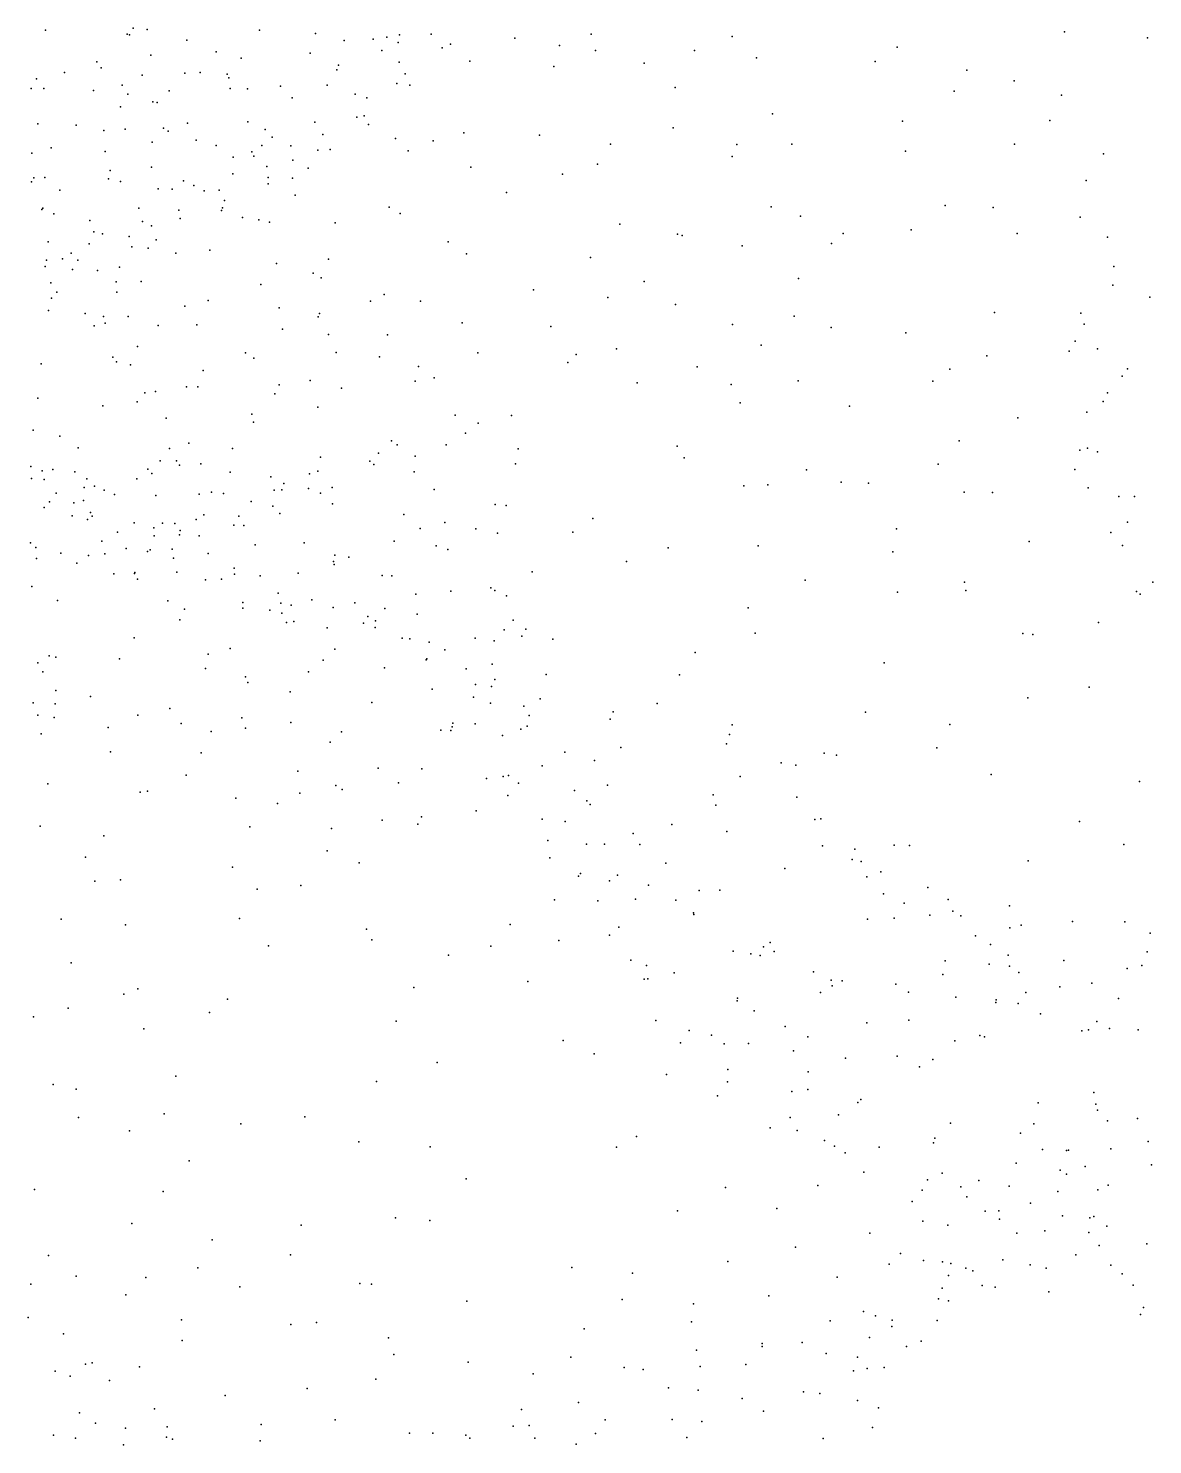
# Model space of a CAD drawing. Header units: metres. Extents: x -24.3 to 24.3, y -27.7 to 27.7.
# Drawn here: x 13.12 to 18.57, y -20.7 to -13.84 of the extents above; entities that cross this region are included whole.
import ezdxf

# ---------------------------------------------------------------- set-up
doc = ezdxf.new("R2010")
doc.units = ezdxf.units.M

msp = doc.modelspace()

# ---------------------------------------------------------------- linework, layer by layer
for p in [(13.2054, -13.8437, -0.3978), (13.6021, -13.8634, -0.0702), (13.6307, -13.8354, 4.7594), (13.6977, -13.8414, 11.3792), (14.2433, -13.8444, 5.1391), (14.5146, -13.8597, 10.6497), (14.9225, -13.8664, 10.0481), (15.0756, -13.8641, 9.7863), (15.8507, -13.8639, 4.3101), (18.1461, -13.8518, 3.7731), (13.6128, -13.8674, 7.2827), (13.8911, -13.8928, 4.9903), (14.6538, -13.8943, 10.4651), (14.7935, -13.8877, 10.2341), (14.8602, -13.8777, 8.2085), (14.9157, -13.9034, 5.0848), (15.1293, -13.9296, 8.8287), (15.1694, -13.9129, 9.5354), (15.4818, -13.8824, -15.428), (15.6969, -13.9182, -15.1176), (16.5346, -13.8743, 3.7847), (17.3347, -13.9264, -13.5005), (18.548, -13.8807, 3.8102), (13.4546, -13.9972, 11.3718), (13.7155, -13.9654, 11.1912), (14.0331, -13.9499, -17.8537), (14.1548, -13.9797, 10.7927), (14.488, -13.956, 7.9952), (14.8369, -13.9428, -16.6265), (14.9208, -13.9992, 8.4841), (15.2631, -13.9949, -15.8489), (15.8718, -13.9429, -14.8609), (16.1077, -14.004, -14.5591), (16.3514, -13.9432, -14.3163), (16.6534, -13.9783, -14.034), (17.2284, -13.9958, 3.7278), (13.2982, -14.0498, 7.1883), (13.4751, -14.0267, -18.1611), (13.675, -14.0629, -0.371), (13.8803, -14.0525, 1.3163), (13.9547, -14.049, 0.0381), (14.0859, -14.057, 0.3316), (14.6188, -14.0366, 10.2815), (14.6259, -14.0134, -16.9776), (14.9488, -14.0559, -16.3379), (15.6695, -14.0202, 4.5103), (17.6734, -14.0386, 3.7717), (13.1354, -14.1278, 11.3305), (13.1621, -14.0798, 4.134), (13.1968, -14.1275, 2.3297), (13.4381, -14.1368, 11.1916), (13.5773, -14.111, 7.468), (13.8046, -14.1378, 7.6691), (14.0937, -14.0756, 7.805), (14.1006, -14.1265, 1.033), (14.1843, -14.1281, 10.5824), (14.3453, -14.1163, -17.3329), (14.5716, -14.1109, 8.2735), (14.9082, -14.1029, 8.8393), (14.9718, -14.1102, 9.3313), (16.2592, -14.1224, 3.9943), (17.6119, -14.1405, -13.1092), (17.9026, -14.0894, -12.868), (13.6044, -14.1538, 11.0245), (13.7258, -14.1909, 4.8919), (13.7476, -14.1948, -17.9169), (14.4021, -14.1727, 10.3898), (14.707, -14.1553, 8.5106), (14.7638, -14.1726, 9.7724), (18.131, -14.1592, -12.6285), (13.5693, -14.2154, -0.6451), (14.7151, -14.2663, -16.7275), (14.7505, -14.2598, 9.049), (16.7308, -14.2505, 3.831), (13.1679, -14.2983, 7.2896), (13.3545, -14.3046, 7.465), (13.4876, -14.3303, -17.9983), (13.591, -14.3239, 10.7992), (13.778, -14.3192, 10.6716), (13.7996, -14.3342, 7.8264), (13.8937, -14.2946, -0.3586), (14.186, -14.288, 5.1576), (14.2709, -14.3257, 0.7237), (14.5118, -14.291, 10.0394), (14.7711, -14.3009, 9.4164), (15.2335, -14.3414, 4.8762), (16.2485, -14.3182, -14.3882), (17.3612, -14.2846, -13.2543), (18.075, -14.2816, 3.8527), (13.2329, -14.4147, 4.1263), (13.7227, -14.3874, 1.6969), (13.9359, -14.3775, -17.6362), (14.0329, -14.4035, 8.1619), (14.2549, -14.4036, -17.2982), (14.3037, -14.3631, 8.4071), (14.3951, -14.4055, 9.8774), (14.5506, -14.3502, 8.6734), (14.9026, -14.3697, -16.3059), (15.0859, -14.381, -16.0178), (15.6008, -14.3531, 4.5771), (15.9454, -14.3969, -14.7328), (16.5568, -14.3984, -14.0366), (16.8238, -14.3974, -13.7421), (17.9035, -14.3963, -12.6594), (13.1385, -14.4411, 2.7365), (13.4942, -14.4326, 2.0352), (14.1152, -14.46, 1.2351), (14.2056, -14.4336, 10.1132), (14.2164, -14.4546, 0.006), (14.4053, -14.4738, 9.6271), (14.5259, -14.4265, 9.1357), (14.5858, -14.4226, 9.4544), (14.9636, -14.4288, 5.0304), (16.5352, -14.4565, 3.966), (17.3753, -14.4301, 3.8913), (18.3354, -14.4439, -12.3386), (13.5197, -14.5252, 10.5349), (13.72, -14.5087, 10.4032), (14.1145, -14.5412, 8.5034), (14.2786, -14.5052, 8.6628), (14.4789, -14.5127, 5.1259), (15.2684, -14.5088, -15.6943), (15.7118, -14.5416, -15.0322), (15.882, -14.4939, 4.3553), (13.1382, -14.5796, 10.6821), (13.149, -14.5599, 3.6993), (13.202, -14.5578, -18.0322), (13.2749, -14.6203, 7.6974), (13.511, -14.5647, 7.8371), (13.5698, -14.5776, 4.6217), (13.7513, -14.6126, -0.8257), (13.8201, -14.6146, 4.8649), (13.8741, -14.5752, 8.2821), (13.9252, -14.5968, 10.0486), (14.0468, -14.6201, 9.7564), (14.2845, -14.5592, 9.0257), (14.2845, -14.589, 9.2988), (14.4038, -14.5609, -17.015), (18.2506, -14.5732, 3.8978), (13.9753, -14.6224, -0.5882), (14.0733, -14.6704, 8.8855), (14.4159, -14.6434, 0.3473), (15.4414, -14.6308, 4.688), (13.1882, -14.7139, 3.3397), (13.1933, -14.7071, 2.9931), (13.2466, -14.7347, 10.3337), (13.6574, -14.7076, 10.0641), (13.8515, -14.7167, 1.7088), (13.8582, -14.7566, 9.5973), (14.0589, -14.7189, -17.3123), (14.063, -14.7047, 9.1431), (14.1608, -14.753, 1.3614), (14.8725, -14.703, -16.2481), (14.9245, -14.733, 4.9885), (16.724, -14.701, 4.0545), (16.8668, -14.7466, -13.4844), (17.568, -14.6935, -12.79), (17.8, -14.7045, -12.555), (18.2223, -14.7506, -12.2289), (13.4207, -14.7662, 10.1431), (13.4399, -14.8219, 2.4225), (13.6764, -14.7714, 1.98), (13.7192, -14.793, 8.5584), (14.2393, -14.763, -0.3144), (14.2913, -14.7754, 5.0488), (14.6092, -14.7779, 5.0558), (15.9899, -14.7853, 4.299), (17.4028, -14.8122, 4.0967), (13.2183, -14.8708, 10.0902), (13.4169, -14.8805, 9.922), (13.4824, -14.8318, 4.3683), (13.6114, -14.8441, 9.756), (13.6235, -14.8938, -17.5903), (13.7418, -14.8606, 8.8462), (15.1581, -14.8699, -15.7446), (16.2703, -14.8328, 4.2097), (16.2918, -14.8388, -14.0999), (16.5833, -14.8889, -13.7305), (17.0164, -14.8786, 4.1215), (17.0723, -14.8306, -13.2028), (17.9163, -14.8292, 4.0778), (18.3552, -14.8481, 3.9445), (13.2104, -14.9589, 8.1902), (13.2884, -14.952, 3.6951), (13.3304, -14.9253, -17.7635), (13.3616, -14.9592, 8.4276), (13.7036, -14.9016, 9.2182), (13.8379, -14.9246, -0.9618), (14.0025, -14.91, 4.8721), (14.5782, -14.9541, 0.1934), (15.2468, -14.928, 4.8187), (15.8487, -14.9469, -14.6828), (13.2038, -14.9896, 9.8721), (13.337, -15.0049, 9.6495), (13.4571, -15.0097, 9.2943), (13.5641, -14.9938, 9.0531), (14.325, -14.9755, -16.8756), (14.5037, -15.0223, -0.1165), (18.3854, -14.9893, -12.0148), (13.2311, -15.0693, -1.6082), (13.5486, -15.0635, -1.382), (13.6687, -15.0632, 4.536), (14.2499, -15.0765, 4.9586), (14.5424, -15.0442, 1.0579), (16.1076, -15.0631, -14.1938), (16.8572, -15.0473, -13.312), (18.3802, -15.0796, -7.6164), (13.2354, -15.1437, 9.1497), (13.2598, -15.1141, 8.776), (13.5508, -15.1142, 2.528), (13.9935, -15.1551, -17.0966), (14.7808, -15.1574, 0.5776), (14.8469, -15.1259, -16.0827), (15.0242, -15.1571, -15.7916), (15.5715, -15.1032, 4.5745), (15.9323, -15.1396, 4.371), (18.5606, -15.1389, -6.9549), (13.2199, -15.2029, -17.6025), (13.3976, -15.2183, 3.4416), (13.4873, -15.2323, -17.4144), (13.6065, -15.2319, 4.2755), (13.8817, -15.1815, 2.0219), (14.3386, -15.1903, -0.5816), (14.5272, -15.2333, 4.9033), (14.5343, -15.2176, -16.4542), (16.2607, -15.1733, -13.8282), (16.8354, -15.2301, 4.2853), (17.807, -15.2126, -12.3266), (18.2257, -15.2158, 4.2648), (13.4411, -15.2771, -1.5603), (13.4952, -15.2645, 2.9094), (13.7523, -15.2758, 2.2745), (13.9399, -15.2729, 4.6746), (14.3543, -15.294, 1.5143), (15.2262, -15.2625, -15.3907), (15.6558, -15.2802, -14.6696), (16.5369, -15.2713, 4.3145), (17.0154, -15.286, -12.9802), (18.241, -15.2686, -8.0292), (14.5783, -15.3198, 1.249), (14.8633, -15.3217, 0.2893), (16.6755, -15.3704, -13.2314), (17.3772, -15.3106, -12.6315), (18.198, -15.3521, -11.9707), (13.5317, -15.4292, 3.7367), (13.651, -15.3783, -17.1828), (14.1754, -15.4075, 1.8551), (14.2155, -15.4342, -16.6619), (14.6147, -15.407, -16.2173), (14.8245, -15.4275, 1.0506), (15.3024, -15.4076, -15.1414), (15.7786, -15.4167, -14.2951), (15.9748, -15.389, -14.0409), (17.7695, -15.4222, 4.4921), (18.1686, -15.4009, -7.6746), (18.3056, -15.3886, -8.4304), (13.1837, -15.4622, -1.817), (13.5497, -15.4513, 3.2304), (13.6175, -15.4672, 4.0266), (13.9706, -15.4943, -16.8447), (15.0146, -15.4743, 0.5898), (15.7373, -15.4548, 4.4851), (16.3654, -15.4763, -13.4054), (17.59, -15.4876, -12.3888), (18.4519, -15.4857, -11.7438), (13.8886, -15.5729, 2.4396), (13.9441, -15.5725, -1.2792), (14.3381, -15.564, -16.4036), (14.4883, -15.542, 4.7345), (14.6404, -15.5793, -0.5022), (14.9971, -15.5448, 0.1071), (15.0897, -15.53, -15.369), (16.0742, -15.5542, -13.5559), (16.5294, -15.5616, 4.3961), (16.855, -15.5439, 4.4397), (17.5071, -15.5457, 4.5655), (18.4259, -15.5218, -8.7035), (13.1688, -15.6287, -17.2321), (13.6499, -15.6462, 3.5419), (13.6865, -15.6018, -16.9763), (13.7382, -15.5964, 2.7675), (14.3174, -15.6075, -0.9372), (16.5742, -15.6509, -12.9932), (18.3329, -15.6439, -7.2928), (18.355, -15.6029, 4.415), (13.4836, -15.6659, -1.6922), (14.2066, -15.7049, 4.5543), (14.5263, -15.672, 1.6794), (15.1913, -15.711, -14.764), (15.4656, -15.7127, -14.0709), (17.1035, -15.6663, -12.6698), (18.2539, -15.6954, -8.4405), (13.1457, -15.7828, -13.3047), (13.7912, -15.7243, 4.1035), (14.2132, -15.745, 2.1394), (15.3036, -15.7491, 4.5277), (17.9196, -15.7239, -12.0405), (13.2742, -15.8124, -13.6101), (13.9002, -15.8455, 2.8195), (14.883, -15.834, 1.4089), (14.9112, -15.8539, -15.1121), (15.1487, -15.8536, -14.0024), (15.2412, -15.7971, 0.6425), (17.636, -15.8345, 4.7762), (13.3636, -15.8681, -12.9827), (13.8072, -15.8726, 3.7498), (14.1127, -15.8725, 4.2856), (14.5389, -15.9135, -0.8762), (14.8202, -15.8941, 4.5361), (14.9982, -15.9098, -14.3581), (15.4966, -15.8729, -13.4234), (16.2688, -15.8602, 4.4371), (16.3028, -15.9166, -12.9882), (18.2201, -15.8804, -7.923), (18.2572, -15.8699, -11.7407), (18.3057, -15.888, -7.5792), (13.1344, -15.9589, -11.8379), (13.1886, -15.9796, -6.4599), (13.2409, -15.9737, -8.8493), (13.3483, -15.9857, -12.3838), (13.7012, -15.9728, -14.0302), (13.7214, -15.9935, -12.835), (13.7608, -15.9318, -13.5597), (13.8414, -15.9317, -1.5158), (13.8554, -15.9528, -13.1481), (13.9582, -15.9465, -16.3664), (14.1012, -15.9874, -13.5824), (14.4858, -15.9947, -13.8624), (14.5264, -15.9814, -13.4625), (14.7787, -15.9331, -0.6265), (14.7971, -15.9494, -14.1041), (14.993, -15.9857, -13.4556), (15.484, -15.9469, 4.3894), (16.8953, -15.9757, -12.6194), (17.5342, -15.9478, -12.2465), (18.1957, -15.9737, 4.7957), (13.1369, -16.0176, -14.5324), (13.1984, -16.0227, -5.0737), (13.3933, -16.0609, -7.742), (13.4065, -16.0184, -8.187), (13.4427, -16.0548, -1.887), (13.6488, -16.0183, -16.4788), (14.2983, -16.0085, -15.9222), (14.3605, -16.0415, -14.2471), (14.5953, -16.0602, -14.6146), (16.5921, -16.0526, -12.7492), (16.7071, -16.0479, 4.5573), (17.0627, -16.0347, 4.6951), (17.1951, -16.0398, -12.4275), (18.2602, -16.0632, -8.1963), (13.2248, -16.131, -10.9416), (13.2571, -16.0892, -9.5658), (13.389, -16.1239, -7.1748), (13.4902, -16.0739, -8.6221), (13.5406, -16.0945, -14.4328), (13.7412, -16.0998, -12.433), (13.9501, -16.093, -14.3807), (14.0099, -16.0838, -12.7863), (14.0688, -16.0907, 3.8478), (14.2029, -16.1287, 2.6906), (14.3143, -16.0742, -13.0769), (14.3511, -16.0719, -1.0937), (14.4805, -16.0655, 4.2933), (14.5387, -16.0884, 2.0787), (15.0892, -16.07, -13.1827), (17.6593, -16.0832, 4.9403), (17.7978, -16.0847, -12.0033), (18.4095, -16.1048, -8.8467), (18.4856, -16.1047, -11.5359), (13.1998, -16.158, -16.5622), (13.3356, -16.1983, -10.2795), (13.3423, -16.1347, -11.3877), (13.4229, -16.1814, -6.6785), (13.432, -16.2005, -6.3457), (13.9733, -16.1929, -14.7124), (14.1431, -16.1993, -12.4689), (14.3075, -16.1519, -15.4445), (14.3415, -16.1874, -15.1091), (14.597, -16.1397, -12.955), (14.9437, -16.1918, -0.5912), (15.3857, -16.1434, 0.7874), (15.4396, -16.1475, 0.4902), (13.4091, -16.2155, -9.9356), (13.6349, -16.2325, -7.7893), (13.7309, -16.2561, -14.9035), (13.773, -16.2331, -8.5645), (13.8333, -16.2358, -1.5962), (13.9358, -16.2158, -12.232), (14.1193, -16.2432, 3.392), (14.1664, -16.2451, 3.049), (15.0215, -16.26, -12.7386), (15.1422, -16.2299, 4.271), (15.2927, -16.261, -0.0427), (15.8595, -16.2107, -12.8336), (17.331, -16.261, 4.9805), (18.4518, -16.2296, -7.7418), (13.132, -16.3298, -4.012), (13.4792, -16.3208, -5.3934), (13.5541, -16.2767, -11.0932), (13.7318, -16.2946, -9.5125), (13.8545, -16.2901, -8.8499), (13.8587, -16.2699, -15.9037), (13.9498, -16.295, -15.2186), (14.2227, -16.3384, -12.183), (14.4598, -16.3296, 2.5172), (14.8966, -16.3206, 1.8944), (15.3974, -16.2829, -12.7701), (15.7618, -16.2772, 4.2661), (17.9756, -16.3219, -11.8709), (18.3716, -16.2784, 4.9588), (13.1579, -16.3516, -16.2031), (13.1611, -16.405, -15.5144), (13.2796, -16.3793, -2.1948), (13.4143, -16.3902, -15.8694), (13.4933, -16.3832, -15.431), (13.5964, -16.3563, -6.9452), (13.7008, -16.371, -10.8211), (13.7134, -16.363, -15.6561), (13.8196, -16.3604, -8.0106), (13.8262, -16.4029, -10.1217), (13.995, -16.3802, -9.1116), (14.6091, -16.3891, 3.9595), (14.6757, -16.3989, 2.2777), (15.1, -16.3442, 1.6726), (15.1555, -16.361, -0.3523), (16.2249, -16.3537, 4.3371), (16.6609, -16.3435, 4.6307), (17.3141, -16.3725, -12.2836), (18.4281, -16.3419, -8.0577), (13.3574, -16.4284, -4.652), (13.638, -16.4736, -5.9933), (13.8421, -16.4714, -7.5478), (14.1197, -16.4524, -11.7664), (14.6025, -16.4192, -0.8916), (14.6051, -16.4336, -12.2771), (15.5656, -16.469, -12.6067), (16.0225, -16.4191, -12.6538), (13.1391, -16.5409, -3.6204), (13.5369, -16.4799, -5.122), (13.6378, -16.4783, -1.7747), (13.6518, -16.5054, -5.6307), (13.9806, -16.508, -10.6438), (14.0581, -16.5058, -11.4367), (14.1214, -16.4817, -9.8143), (14.2459, -16.4888, -9.5244), (14.4304, -16.4763, 2.8677), (14.8372, -16.4882, -0.6619), (14.885, -16.4894, -12.3859), (16.888, -16.5103, 4.8226), (17.661, -16.5192, -12.0813), (18.5737, -16.5198, -8.8799), (13.264, -16.6085, -4.0701), (13.799, -16.6105, -6.4695), (14.333, -16.573, -8.8195), (14.4975, -16.605, -9.7171), (15.0013, -16.5777, 3.8205), (15.1704, -16.564, -12.4254), (15.3643, -16.5467, 0.1264), (15.3838, -16.5598, 3.9386), (15.4405, -16.5853, 1.2079), (17.3359, -16.5684, 5.1141), (17.668, -16.5599, 5.2097), (18.4948, -16.5644, -8.5767), (18.5129, -16.5775, 5.127), (13.8791, -16.6505, -7.0142), (14.1617, -16.6461, -8.0799), (14.1628, -16.6176, -1.2339), (14.2925, -16.6556, -10.7728), (14.3462, -16.6219, -11.6593), (14.3514, -16.6706, -11.3121), (14.3962, -16.6312, -10.1908), (14.601, -16.6424, -11.9293), (14.7059, -16.6198, 2.6194), (14.8508, -16.6469, -12.1241), (15.0074, -16.6743, -0.4285), (16.613, -16.6447, 4.5502), (13.8572, -16.7027, -6.1733), (14.3734, -16.7153, -8.3599), (14.4091, -16.7109, -0.9971), (14.5719, -16.7409, -8.6536), (14.7474, -16.7189, -9.8976), (14.7687, -16.6863, -9.6019), (14.8046, -16.7394, 3.0273), (14.8049, -16.7069, -9.2529), (15.4288, -16.7503, 1.4765), (15.4729, -16.7042, 0.4257), (15.5349, -16.7479, 3.7569), (18.3117, -16.7148, -11.6998), (13.6355, -16.7902, -1.5852), (14.9346, -16.7906, 3.3099), (14.9722, -16.794, 2.5941), (15.0659, -16.8108, -9.5075), (15.2881, -16.792, 1.9285), (15.3808, -16.8038, -12.2569), (15.5153, -16.7814, 0.9941), (15.666, -16.7957, -12.383), (16.6456, -16.7663, -12.4545), (17.9441, -16.7689, -11.9276), (17.9933, -16.7736, 5.3556), (13.2226, -16.8764, -3.5672), (13.255, -16.8841, -2.2911), (13.9946, -16.8689, -6.3814), (14.1011, -16.8419, -7.2858), (14.6087, -16.845, -11.095), (15.1419, -16.8479, 2.3183), (16.3549, -16.8604, -12.4571), (13.1678, -16.9113, -2.7591), (13.1928, -16.955, -3.1577), (13.5635, -16.8911, -4.681), (13.9814, -16.9377, -5.9416), (14.4803, -16.9537, -8.0135), (14.5522, -16.8976, -0.6914), (14.8493, -16.9343, -11.5114), (15.0504, -16.8956, -9.0146), (15.054, -16.8919, 2.9263), (15.2459, -16.9393, -9.7331), (15.3707, -16.9171, 3.3727), (17.2712, -16.9107, -12.2881), (14.1751, -16.9781, -0.8692), (14.1858, -17.0057, -6.9472), (15.2903, -17.0154, 0.3059), (15.3847, -16.991, 0.7178), (15.6329, -16.9681, 3.5045), (16.279, -16.9687, 3.9611), (13.2555, -17.0453, -1.5374), (13.424, -17.0738, -4.3036), (14.3921, -17.0517, -7.5421), (15.0808, -17.0379, -10.4411), (15.2808, -17.078, -10.1413), (15.3677, -17.0258, -9.3435), (15.6034, -17.0859, 3.0303), (17.9685, -17.0801, 5.5141), (18.2665, -17.0282, 5.4958), (13.145, -17.1054, -0.4642), (13.2531, -17.1097, -0.8303), (13.8082, -17.1326, -5.2241), (14.7875, -17.1027, -8.2854), (15.3624, -17.1064, -11.9528), (15.5246, -17.1209, 1.8917), (15.9583, -17.1484, -12.309), (16.1713, -17.1083, 3.6448), (17.1805, -17.1503, 5.1743), (13.1687, -17.165, -2.4756), (13.2481, -17.176, -3.609), (13.5091, -17.2244, -4.5812), (13.653, -17.1642, -4.8697), (13.8636, -17.2046, -0.6859), (14.1578, -17.1774, -0.6333), (14.175, -17.2271, -6.2305), (14.3956, -17.1999, -7.2083), (15.1779, -17.2214, -11.4899), (15.18, -17.2028, -10.7347), (15.2894, -17.206, 0.5341), (15.5415, -17.2178, -10.0177), (15.55, -17.1658, 2.32), (15.9432, -17.1839, 3.1197), (16.5345, -17.2114, 3.9678), (17.5904, -17.2104, -12.2534), (13.1842, -17.2542, -0.0635), (14.0093, -17.2434, -5.6563), (14.5853, -17.295, -7.5044), (14.6407, -17.2459, -0.2208), (15.1219, -17.2374, -8.5115), (15.1708, -17.2391, -11.0406), (15.4211, -17.2629, -10.3708), (15.5095, -17.232, -9.0262), (16.5213, -17.2579, -12.3878), (13.5211, -17.3424, -0.3227), (13.9601, -17.3472, -0.3207), (15.7235, -17.3435, -9.2693), (15.9945, -17.3214, 2.7826), (16.507, -17.3028, 3.5635), (16.9803, -17.3494, 4.9113), (17.0405, -17.3584, -12.3977), (17.5272, -17.3226, 5.4309), (14.4285, -17.4357, -0.0665), (14.8184, -17.4209, -7.8102), (15.0302, -17.4242, -8.1214), (15.6138, -17.4097, 1.6567), (15.8669, -17.3848, 2.21), (16.7716, -17.3954, 4.1142), (16.8437, -17.4074, 4.545), (13.2174, -17.498, 0.5393), (13.8872, -17.4554, -5.4609), (14.614, -17.505, -7.1618), (14.9176, -17.4925, 0.4011), (15.3429, -17.4715, 0.8496), (15.424, -17.4625, 1.1417), (15.4501, -17.4568, -10.7446), (15.4995, -17.4945, -8.6079), (15.9307, -17.5041, -9.503), (16.5733, -17.4618, 3.2129), (17.7909, -17.4527, 5.5823), (18.5093, -17.4863, 5.5933), (13.6642, -17.5382, -5.1002), (13.7005, -17.5328, 0.1212), (14.1279, -17.5672, 0.0969), (14.4381, -17.5421, -6.6473), (14.6431, -17.5253, 0.1931), (15.4478, -17.5537, -11.4502), (15.7708, -17.53, -8.9392), (16.4423, -17.5504, 2.735), (16.848, -17.5621, 3.7634), (14.3308, -17.5919, -6.2813), (15.2936, -17.628, -8.1548), (15.8303, -17.5792, -10.0998), (15.8466, -17.5967, -12.0919), (16.4561, -17.5999, -12.3865), (13.1789, -17.7021, -4.0903), (14.1956, -17.7063, 0.3789), (14.8378, -17.6741, -7.3514), (15.0101, -17.693, 0.688), (15.0282, -17.657, -7.7677), (15.6129, -17.6684, -11.7168), (15.7253, -17.6795, -10.5689), (16.2431, -17.694, 2.1771), (16.9357, -17.6705, -12.4539), (16.9641, -17.6667, 4.1086), (18.2188, -17.6805, -12.3729), (13.4887, -17.7493, 0.7343), (14.5923, -17.7133, 0.4286), (15.6403, -17.7719, 1.3537), (16.0553, -17.7375, 1.9012), (16.5087, -17.729, 2.4264), (14.5709, -17.8228, -6.7215), (15.8291, -17.7901, 1.6778), (15.9156, -17.7889, -8.6927), (16.0868, -17.792, -9.0053), (16.9734, -17.7978, 2.8138), (17.1289, -17.8135, 3.1419), (17.3203, -17.7944, -12.5086), (17.3945, -17.7962, 5.3256), (18.4342, -17.7916, 5.6374), (13.3989, -17.8532, -4.9024), (14.1126, -17.9011, -5.909), (14.7265, -17.88, 0.6851), (15.6506, -17.8552, -11.271), (16.2134, -17.8816, -9.7186), (16.7894, -17.9077, 2.3275), (17.1165, -17.8636, 4.6067), (17.1604, -17.873, 3.9019), (17.9703, -17.87, 5.6102), (13.4444, -17.9695, 1.0557), (13.5698, -17.9625, -5.224), (15.7891, -17.9444, -11.6598), (15.7995, -17.9319, -8.3301), (15.9404, -17.9676, -11.9193), (15.9796, -17.9393, -10.4573), (17.1879, -17.9478, 4.2274), (17.2549, -17.9235, 3.5171), (14.2324, -18.0076, 0.7642), (14.4437, -17.9905, -6.3886), (16.1296, -17.9881, -10.1992), (16.3748, -18.015, -9.3883), (16.4744, -18.012, 1.9651), (17.2693, -18.0299, 5.0096), (17.4833, -18.0002, 3.2493), (15.6738, -18.0602, -8), (15.8837, -18.0646, 1.4616), (16.0667, -18.0566, -8.4364), (16.2614, -18.0607, 1.748), (16.347, -18.1222, -12.2609), (17.3685, -18.0757, 2.4776), (17.5825, -18.0587, 2.8748), (17.6043, -18.114, 3.5018), (17.8802, -18.089, 2.7782), (13.2811, -18.154, -5.0071), (13.5927, -18.18, -5.464), (14.1455, -18.1504, -6.085), (15.4581, -18.179, -7.6069), (15.9858, -18.1918, -10.9494), (16.3491, -18.1313, -8.6343), (17.1913, -18.1539, 2.1767), (17.3209, -18.1479, 4.6672), (17.4936, -18.1341, 3.824), (17.6434, -18.1373, -12.6154), (17.9356, -18.1829, 2.4692), (18.1853, -18.164, 2.6937), (18.4387, -18.1656, 2.5181), (14.7622, -18.2014, 0.9183), (14.7883, -18.2541, -6.8415), (15.6944, -18.2563, 1.2715), (15.94, -18.2313, -11.3843), (17.714, -18.2347, 2.2368), (17.8814, -18.1958, 3.3536), (18.5623, -18.2205, -12.6428), (14.2871, -18.2827, 1.0281), (15.1589, -18.3282, -7.2057), (15.3645, -18.2837, 1.1369), (16.5399, -18.3082, -9.9129), (16.6259, -18.3219, -8.4135), (16.6867, -18.287, -12.4269), (16.7195, -18.2661, -9.2503), (16.7389, -18.3102, 1.7613), (17.7869, -18.2757, 3.6722), (17.8728, -18.3278, -12.6586), (18.5468, -18.3116, 3.2739), (13.3295, -18.3643, 1.3377), (16.0435, -18.3514, -7.8751), (16.1193, -18.3779, 1.4208), (16.6711, -18.3297, -9.5928), (17.567, -18.3548, 4.5826), (17.7807, -18.3706, 3.9614), (17.879, -18.381, -8.5529), (18.1424, -18.3542, 5.4534), (18.4494, -18.3925, 3.5715), (18.5211, -18.3775, 5.4223), (15.5435, -18.4561, -7.4331), (16.1081, -18.444, -11.5565), (16.1261, -18.4428, -11.1699), (16.2537, -18.4126, -10.6931), (16.9293, -18.4082, -8.5475), (17.015, -18.4482, -12.546), (17.0683, -18.4522, -9.1376), (17.5562, -18.4211, -8.6842), (17.9247, -18.4125, 1.8938), (18.2787, -18.4638, -7.9228), (13.5853, -18.5161, -5.7811), (13.653, -18.4916, 1.3414), (14.992, -18.4845, 1.06), (16.963, -18.5092, -8.1247), (17.0201, -18.477, 1.6644), (17.3286, -18.4682, -12.6348), (17.389, -18.5075, 1.7437), (17.6193, -18.5313, -8.0223), (17.959, -18.5083, 4.1867), (18.1228, -18.4819, -8.9901), (13.316, -18.585, -5.5079), (14.0873, -18.5408, -6.2676), (16.5584, -18.5497, -10.2969), (16.5611, -18.5357, 1.4482), (16.6413, -18.5974, -7.8017), (17.8128, -18.5579, -9.0406), (17.8152, -18.5443, 4.8594), (17.9207, -18.5624, -7.8449), (18.4076, -18.5374, 1.656), (13.148, -18.626, -5.251), (14.001, -18.605, 1.2784), (14.9058, -18.648, -6.9208), (16.165, -18.6437, 1.2349), (17.1878, -18.6549, -9.3915), (17.3907, -18.6435, -7.7641), (18.0295, -18.6122, 4.5553), (18.3037, -18.65, 5.0501), (13.6824, -18.6852, -6.0088), (16.3259, -18.6933, -11.2134), (16.4351, -18.7159, -11.8624), (16.7919, -18.6731, -12.3197), (16.902, -18.7228, -7.6382), (17.7356, -18.7175, -12.6652), (17.7579, -18.7232, -7.6015), (18.23, -18.6946, -7.6453), (18.2632, -18.6899, 1.4339), (18.3649, -18.6829, 4.4968), (18.5041, -18.6901, -12.6819), (15.7153, -18.7419, 1.0376), (15.8661, -18.8059, -7.3968), (16.2844, -18.7524, -7.5266), (16.4961, -18.7574, -10.8731), (16.6142, -18.7565, -10.5658), (16.8318, -18.7908, -10.1895), (17.6139, -18.743, -9.3433), (15.1052, -18.8472, 1.0763), (17.0848, -18.8268, -9.8728), (17.3347, -18.8169, -12.5254), (17.4426, -18.8697, -9.6046), (17.5074, -18.834, 1.2839), (13.8371, -18.9149, 1.3847), (14.811, -18.9403, -6.9326), (16.2166, -18.9053, 1.0501), (16.513, -18.9424, 1.0584), (16.514, -18.8826, -11.4551), (16.9031, -18.893, -7.3934), (13.2431, -18.955, -5.7551), (13.3542, -18.9767, 1.4944), (16.4633, -19.0098, -7.3325), (16.8242, -18.9889, -10.7049), (16.9011, -18.9793, -12.1699), (18.2886, -18.9933, 0.8854), (17.1436, -19.0417, -10.195), (17.1585, -19.0275, -7.2091), (18.0191, -19.0435, -12.5631), (18.2976, -19.0506, -7.3227), (18.3057, -19.0785, -9.5653), (13.3656, -19.1147, -6.035), (13.7801, -19.0963, -6.4028), (14.1523, -19.1447, -6.6734), (14.4628, -19.1116, 1.2483), (16.8155, -19.115, -11.6286), (17.0499, -19.1011, -10.4791), (17.5937, -19.142, -9.8496), (17.9973, -19.146, -9.7141), (18.355, -19.131, 0.5831), (18.5008, -19.1189, -1.1437), (13.6127, -19.1793, 1.4463), (16.071, -19.2059, 0.894), (16.7195, -19.1646, -7.2054), (16.8503, -19.1776, 0.739), (17.5167, -19.2143, -12.2641), (17.933, -19.191, 0.5586), (14.7251, -19.233, -7.0328), (15.0706, -19.2559, -7.1445), (15.9735, -19.2585, -7.2885), (16.9828, -19.2254, -7.0735), (17.0307, -19.2537, -11.0239), (17.0833, -19.2864, -11.48), (17.2472, -19.2576, -11.939), (17.5108, -19.2377, -6.9415), (18.0401, -19.269, 0.2712), (18.1566, -19.2747, -6.9864), (18.1652, -19.2725, -12.3822), (18.3705, -19.2668, -0.3772), (18.5512, -19.2312, -0.0371), (13.9026, -19.3248, -6.6487), (17.9118, -19.3357, -0.0727), (18.2464, -19.3523, -2.3198), (18.5681, -19.3442, -9.7504), (15.2453, -19.4124, 0.9646), (17.1725, -19.3792, -6.869), (17.4814, -19.4165, -10.4621), (17.5531, -19.3839, 0.1148), (17.7315, -19.4204, -10.2325), (18.1249, -19.37, -1.8227), (18.1566, -19.3884, -9.8863), (13.1528, -19.464, -6.0241), (13.7768, -19.4725, 1.3712), (16.503, -19.454, 0.4979), (16.9503, -19.4435, 0.3437), (17.4562, -19.4675, -10.846), (17.6434, -19.4502, -11.905), (17.8786, -19.4467, -0.886), (18.1145, -19.4739, -2.5704), (18.3073, -19.4644, -2.8857), (18.3579, -19.4429, -12.2175), (16.752, -19.5548, -6.9616), (17.4076, -19.5217, -6.6495), (17.673, -19.4986, -0.4484), (17.9809, -19.5298, -2.2483), (13.6236, -19.6285, -6.6434), (14.9028, -19.6005, 1.0303), (15.0695, -19.6139, -7.2539), (16.2695, -19.5668, -7.1451), (17.4589, -19.6166, -0.6656), (17.7619, -19.5682, -10.573), (17.8275, -19.5661, -1.6521), (17.8318, -19.6078, -1.9982), (18.1357, -19.5911, -11.8107), (18.2692, -19.6014, -3.4371), (18.2876, -19.5946, -10.1547), (14.445, -19.637, -7.1143), (17.2016, -19.675, -0.3669), (17.5804, -19.6359, -1.1151), (17.9143, -19.675, -11.4097), (18.0506, -19.6637, -3.2432), (18.2634, -19.6724, -3.8235), (18.3521, -19.6417, -6.749), (14.0143, -19.708, -6.9473), (16.8415, -19.7424, -0.1294), (18.3146, -19.7346, -4.1176), (18.5448, -19.7272, -10.2447), (13.2195, -19.7834, 1.2362), (14.3942, -19.7808, 1.141), (16.5137, -19.8117, 0.0708), (17.2965, -19.8249, -1.1058), (17.3508, -19.7731, -6.4356), (17.4632, -19.8079, -1.4963), (17.5541, -19.8145, -2.0327), (17.5956, -19.8225, -2.3454), (17.8468, -19.8046, -3.8093), (17.9796, -19.8292, -4.2644), (18.2007, -19.7803, -10.7119), (18.3707, -19.8306, -10.9805), (13.3538, -19.8843, -6.6044), (13.6918, -19.8896, -6.864), (13.9439, -19.8437, 1.1882), (15.7577, -19.842, 0.5027), (16.0512, -19.869, 0.2979), (17.0434, -19.888, -0.6901), (17.5843, -19.8811, -2.7931), (17.6672, -19.8448, -6.1376), (17.7015, -19.858, -3.5168), (18.0572, -19.8444, -6.0845), (18.4259, -19.8728, -6.4666), (13.1352, -19.922, -3.1197), (13.5945, -19.9737, 1.1425), (14.1474, -19.9348, -7.1408), (14.7296, -19.9193, 0.9292), (14.7858, -19.9217, -7.3115), (17.5538, -19.9413, -3.1792), (17.7468, -19.9288, -5.8108), (17.81, -19.9364, -4.9032), (18.0694, -19.9601, -5.724), (18.4795, -19.9274, -4.8378), (15.2481, -20.0041, 0.6329), (16.0021, -19.9967, -7.2606), (16.3472, -20.0171, -0.126), (16.7133, -19.9789, -0.4447), (17.5358, -19.9939, -3.9101), (17.5836, -20.0039, -4.3055), (18.529, -20.0347, -5.5169), (13.1222, -20.0842, -3.3762), (13.8646, -20.0955, 1.039), (14.5201, -20.1081, -7.3277), (16.3382, -20.1047, -7.1013), (17.0096, -20.1002, -6.5686), (17.1715, -20.0541, -1.8121), (17.2301, -20.0752, -2.3174), (17.311, -20.097, -6.1299), (17.5286, -20.098, -4.7862), (18.5144, -20.0686, -5.9856), (13.2933, -20.1635, -6.7079), (14.3953, -20.1178, 0.8963), (15.8172, -20.1394, 0.1499), (17.2002, -20.1811, -3.0968), (17.3086, -20.128, -3.6339), (13.8678, -20.1949, -7.1394), (14.8678, -20.1831, 0.6758), (16.3622, -20.2426, -0.638), (16.6797, -20.2239, -1.1203), (16.6801, -20.2095, -6.8992), (16.8744, -20.2047, -1.7215), (17.38, -20.2246, -5.0284), (17.4507, -20.1992, -5.5934), (13.4, -20.3104, -2.5482), (13.4325, -20.3033, -2.8715), (14.8944, -20.2637, -7.446), (15.2543, -20.3002, -7.4672), (15.7525, -20.2765, -7.3705), (16.6004, -20.3121, -1.4345), (16.9903, -20.2583, -2.523), (17.1426, -20.2754, -3.8647), (13.2523, -20.3438, -3.4581), (13.3246, -20.3689, -2.1631), (13.6605, -20.3223, 0.8124), (14.8078, -20.3832, 0.4534), (15.5695, -20.3563, -0.0664), (16.0118, -20.3265, -0.3867), (16.1034, -20.336, -7.2302), (16.3794, -20.3212, -0.9555), (17.1228, -20.3422, -6.28), (17.1898, -20.3315, -4.2227), (17.2716, -20.3256, -5.8864), (13.5152, -20.3892, -6.9671), (14.4745, -20.4278, 0.5198), (16.2261, -20.4251, -1.3028), (16.3694, -20.4357, -1.7374), (16.8799, -20.4442, -3.2748), (16.9598, -20.4515, -3.6896), (13.7337, -20.5258, -7.1894), (14.0768, -20.4618, 0.6165), (15.7901, -20.496, -0.7526), (16.584, -20.4768, -2.5144), (17.1432, -20.4862, -4.5116), (17.2447, -20.5214, -5.595), (13.3702, -20.5467, -1.8644), (14.6104, -20.5806, -7.5082), (15.5133, -20.5291, -0.5522), (15.919, -20.5791, -1.6606), (16.2438, -20.5776, -2.3569), (16.3883, -20.5886, -7.0587), (16.6866, -20.5377, -6.8675), (13.2451, -20.6546, -3.8593), (13.4486, -20.5958, 0.461), (13.5931, -20.6211, -3.1732), (13.7954, -20.6138, -2.4478), (14.2514, -20.6024, 0.3061), (14.9707, -20.6441, -7.5776), (15.0842, -20.6445, -0.4863), (15.2429, -20.6542, -0.8529), (15.4738, -20.6112, -1.0999), (15.5513, -20.6081, -1.4087), (15.8721, -20.6454, -2.1995), (17.2146, -20.6167, -5.1537), (13.3512, -20.6689, -6.9411), (13.5834, -20.7003, -1.7206), (13.7919, -20.6634, -1.9693), (13.822, -20.6743, 0.2864), (14.246, -20.6819, -7.4795), (15.2634, -20.6681, -1.3095), (15.5775, -20.6693, -2.0345), (15.7785, -20.6974, -7.4381), (16.3146, -20.666, -2.7951), (16.9753, -20.6705, -6.4527)]:
    msp.add_point(p)

doc.saveas('drawing.dxf')
